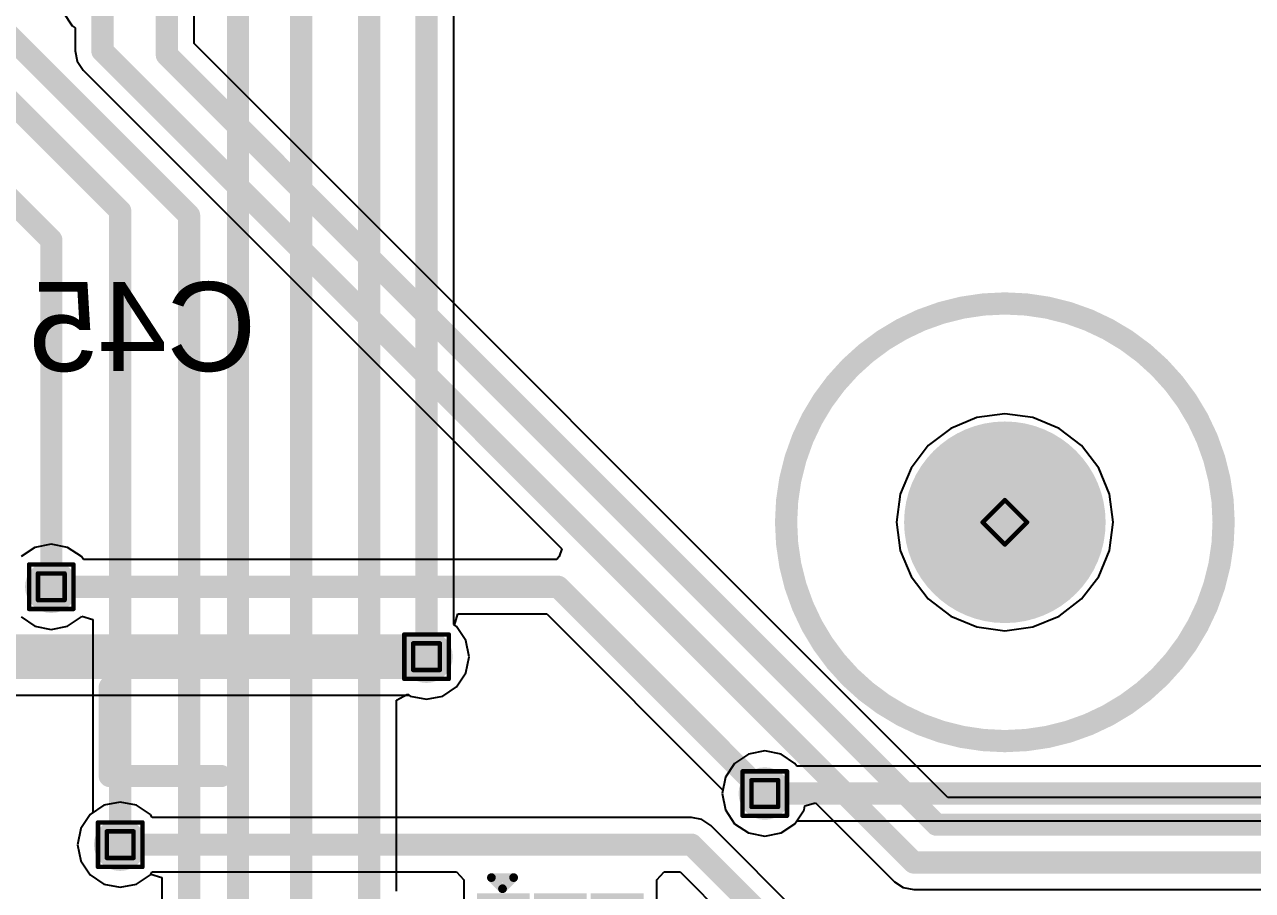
# Model space of a CAD drawing. Header units: inches. Extents: x -8 to 210, y -39 to 109.
# Drawn here: x 32.49 to 46.52, y 14.08 to 23.97 of the extents above; entities that cross this region are included whole.
import ezdxf

# ---------------------------------------------------------------- set-up
doc = ezdxf.new("R2010")
doc.units = ezdxf.units.IN
for name, color, linetype in [('Bottom Layer', 5, 'Continuous'), ('Bottom Overlay', 54, 'Continuous'), ('Bottom Paste', 16, 'Continuous'), ('Bottom Solder', 6, 'Continuous'), ('Dimension', 6, 'Continuous'), ('Drill Drawing', 1, 'Continuous'), ('Multi-Layer', 9, 'Continuous'), ('Pad Holes', 156, 'Continuous'), ('Top Layer', 1, 'Continuous'), ('Top Overlay', 2, 'Continuous'), ('Top Solder', 216, 'Continuous'), ('Via Holes', 16, 'Continuous')]:
    doc.layers.add(name, color=color, linetype=linetype)
doc.styles.add('Arial', font='', dxfattribs={"height": 0.2})
doc.styles.get('Arial').set_extended_font_data('Arial')

# ---------------------------------------------------------------- blocks, each defined once
blk = doc.blocks.new('SOT_363_B_104')
at = {"layer": 'Bottom Layer'}
for points in [[(-1.37000107, 0.4499990999999999), (-1.37000107, 0.8499983), (-0.57000013, 0.8499983), (-0.57000013, 0.4499991)], [(0.57000013, 0.4499990999999999), (0.57000013, 0.8499983), (1.37000107, 0.8499983), (1.37000107, 0.4499991)], [(-1.37000107, -0.1999996000000001), (-1.37000107, 0.1999995999999999), (-0.57000013, 0.1999996000000001), (-0.57000013, -0.1999995999999999)], [(0.57000013, -0.2000021400000001), (0.57000013, 0.1999970599999999), (1.37000107, 0.1999970600000001), (1.37000107, -0.2000021399999999)], [(-1.37000107, -0.8500008399999999), (-1.37000107, -0.45000164), (-0.57000013, -0.4500016399999999), (-0.57000013, -0.8500008399999999)], [(0.57000013, -0.8500008399999999), (0.57000013, -0.45000164), (1.37000107, -0.4500016399999999), (1.37000107, -0.8500008399999999)]]:
    blk.add_hatch(color=5, dxfattribs=at).paths.add_polyline_path(points)
at = {"layer": 'Bottom Paste'}
for points in [[(-1.37000107, 0.4499990999999999), (-1.37000107, 0.8499983), (-0.57000013, 0.8499983), (-0.57000013, 0.4499991)], [(0.57000013, 0.4499990999999999), (0.57000013, 0.8499983), (1.37000107, 0.8499983), (1.37000107, 0.4499991)], [(-1.37000107, -0.1999996000000001), (-1.37000107, 0.1999995999999999), (-0.57000013, 0.1999996000000001), (-0.57000013, -0.1999995999999999)], [(0.57000013, -0.2000021400000001), (0.57000013, 0.1999970599999999), (1.37000107, 0.1999970600000001), (1.37000107, -0.2000021399999999)], [(-1.37000107, -0.8500008399999999), (-1.37000107, -0.45000164), (-0.57000013, -0.4500016399999999), (-0.57000013, -0.8500008399999999)], [(0.57000013, -0.8500008399999999), (0.57000013, -0.45000164), (1.37000107, -0.4500016399999999), (1.37000107, -0.8500008399999999)]]:
    blk.add_hatch(color=16, dxfattribs=at).paths.add_polyline_path(points)
at = {"layer": 'Bottom Solder'}
for points in [[(-1.47160107, 0.3483990999999999), (-1.47160107, 0.9515982999999999), (-0.4684001300000001, 0.9515982999999999), (-0.4684001299999999, 0.3483991000000001)], [(0.4684001300000001, 0.3483990999999999), (0.4684001299999999, 0.9515982999999999), (1.47160107, 0.9515982999999999), (1.47160107, 0.3483991000000001)], [(-1.47160107, -0.3015996), (-1.47160107, 0.3015995999999999), (-0.4684001300000001, 0.3015996), (-0.4684001299999999, -0.3015995999999999)], [(0.4684001300000001, -0.3016021400000001), (0.4684001299999999, 0.3015970599999999), (1.47160107, 0.3015970600000001), (1.47160107, -0.3016021399999999)], [(-1.47160107, -0.95160084), (-1.47160107, -0.3484016400000001), (-0.4684001300000001, -0.3484016399999999), (-0.4684001299999999, -0.95160084)], [(0.4684001300000001, -0.95160084), (0.4684001299999999, -0.3484016400000001), (1.47160107, -0.3484016399999999), (1.47160107, -0.95160084)]]:
    blk.add_hatch(color=6, dxfattribs=at).paths.add_polyline_path(points)
at = {"layer": 'Bottom Overlay'}
for points, const_width in [([(0.508, 1.09219746), (-0.6604, 1.09219746)], 0.127), ([(-1.524, -0.6604), (-1.651, -0.5334)], 0.0999998), ([(-1.651, -0.7874), (-1.651, -0.5334)], 0.0999998), ([(-1.651, -0.7874), (-1.524, -0.6604)], 0.0999998), ([(0.508, -1.0922), (-0.6604, -1.0922)], 0.127)]:
    blk.add_lwpolyline(points, dxfattribs=dict(at, const_width=const_width))
for points, const_width in [([(-0.6921499999999999, 1.09219746, 1), (-0.62865, 1.09219746, 1)], 0.0635), ([(0.47625, 1.09219746, 1), (0.5397500000000001, 1.09219746, 1)], 0.0635), ([(-1.67599868, -0.5334, 1), (-1.62600132, -0.5334, 1)], 0.0499999), ([(-1.67599868, -0.5334, 1), (-1.62600132, -0.5334, 1)], 0.0499999), ([(-1.54899868, -0.6604, 1), (-1.49900132, -0.6604, 1)], 0.0499999), ([(-1.54899868, -0.6604, 1), (-1.49900132, -0.6604, 1)], 0.0499999), ([(-1.67599868, -0.7874, 1), (-1.62600132, -0.7874, 1)], 0.0499999), ([(-1.67599868, -0.7874, 1), (-1.62600132, -0.7874, 1)], 0.0499999), ([(-0.6921499999999999, -1.0922, 1), (-0.62865, -1.0922, 1)], 0.0635), ([(0.47625, -1.0922, 1), (0.5397500000000001, -1.0922, 1)], 0.0635)]:
    blk.add_lwpolyline(points, format="xyb", close=True, dxfattribs=dict(at, const_width=const_width))

msp = doc.modelspace()

# ---------------------------------------------------------------- hatches: boundary and pattern name
at = {"layer": 'Bottom Layer'}
h = msp.add_hatch(color=5, dxfattribs=at)
edge = h.paths.add_edge_path()
edge.add_arc((43.688, 18.288), 1.05000044, 0, 360)
h = msp.add_hatch(color=5, dxfattribs=at)
edge = h.paths.add_edge_path()
edge.add_arc((32.7914, 17.5514), 0.2999994, 0, 360)
h = msp.add_hatch(color=5, dxfattribs=at)
edge = h.paths.add_edge_path()
edge.add_arc((37.0791994, 16.75260048), 0.2999994, 0, 360)
h = msp.add_hatch(color=5, dxfattribs=at)
edge = h.paths.add_edge_path()
edge.add_arc((40.9448, 15.1892), 0.2999994, 0, 360)
h = msp.add_hatch(color=5, dxfattribs=at)
edge = h.paths.add_edge_path()
edge.add_arc((33.5788, 14.605), 0.2999994, 0, 360)
at = {"layer": 'Bottom Solder'}
h = msp.add_hatch(color=6, dxfattribs=at)
edge = h.paths.add_edge_path()
edge.add_arc((43.688, 18.288), 1.15160044, 0, 360)
at = {"layer": 'Multi-Layer'}
h = msp.add_hatch(color=9, dxfattribs=at)
edge = h.paths.add_edge_path()
edge.add_arc((43.688, 18.288), 1.05000044, 0, 360)
at = {"layer": 'Pad Holes'}
h = msp.add_hatch(color=7, dxfattribs=at)
edge = h.paths.add_edge_path()
edge.add_arc((43.688, 18.288), 1.05000044, 0, 360)
at = {"layer": 'Top Layer'}
h = msp.add_hatch(color=1, dxfattribs=at)
edge = h.paths.add_edge_path()
edge.add_arc((43.688, 18.288), 1.05000044, 0, 360)
h = msp.add_hatch(color=1, dxfattribs=at)
edge = h.paths.add_edge_path()
edge.add_arc((32.7914, 17.5514), 0.2999994, 0, 360)
h = msp.add_hatch(color=1, dxfattribs=at)
edge = h.paths.add_edge_path()
edge.add_arc((37.0791994, 16.75260048), 0.2999994, 0, 360)
h = msp.add_hatch(color=1, dxfattribs=at)
edge = h.paths.add_edge_path()
edge.add_arc((40.9448, 15.1892), 0.2999994, 0, 360)
h = msp.add_hatch(color=1, dxfattribs=at)
edge = h.paths.add_edge_path()
edge.add_arc((33.5788, 14.605), 0.2999994, 0, 360)
at = {"layer": 'Top Solder'}
h = msp.add_hatch(color=216, dxfattribs=at)
edge = h.paths.add_edge_path()
edge.add_arc((43.688, 18.288), 1.15160044, 0, 360)
at = {"layer": 'Via Holes'}
h = msp.add_hatch(color=7, dxfattribs=at)
edge = h.paths.add_edge_path()
edge.add_arc((32.7914, 17.5514), 0.1499997, 0, 360)
h = msp.add_hatch(color=7, dxfattribs=at)
edge = h.paths.add_edge_path()
edge.add_arc((37.0791994, 16.75260048), 0.1499997, 0, 360)
h = msp.add_hatch(color=7, dxfattribs=at)
edge = h.paths.add_edge_path()
edge.add_arc((40.9448, 15.1892), 0.1499997, 0, 360)
h = msp.add_hatch(color=7, dxfattribs=at)
edge = h.paths.add_edge_path()
edge.add_arc((33.5788, 14.605), 0.1499997, 0, 360)

# ---------------------------------------------------------------- linework, layer by layer
at = {"layer": 'Bottom Layer'}
for p, q in [((34.42297154, 23.75613994), (34.42297154, 24.6046625)), ((32.9255247, 24.1155728), (33.0311252, 23.95752638)), ((33.0311252, 23.95752638), (33.06482846, 23.93500674)), ((33.06482846, 23.93500674), (33.06482846, 23.6728)), ((43.03473993999999, 15.14437154), (34.42297154, 23.75613994)), ((33.06482846, 23.6728), (33.08848348, 23.55387212)), ((33.08848348, 23.55387212), (33.1558519, 23.4530519)), ((33.1558519, 23.4530519), (38.6258435, 17.9830603)), ((43.688, 19.52639478), (43.36747994, 19.48419776)), ((44.00852006, 19.48419776), (43.688, 19.52639478)), ((43.36747994, 19.48419776), (43.06880388, 19.36048198)), ((44.30719612, 19.36048198), (44.00852006, 19.48419776)), ((43.06880388, 19.36048198), (42.8123223, 19.1636777)), ((44.5636777, 19.1636777), (44.30719612, 19.36048198)), ((42.8123223, 19.1636777), (42.61551802, 18.90719612)), ((44.76048198, 18.90719612), (44.5636777, 19.1636777)), ((42.61551802, 18.90719612), (42.49180224, 18.60852006)), ((44.88419776, 18.60852006), (44.76048198, 18.90719612)), ((42.49180224, 18.60852006), (42.44960522, 18.288)), ((44.92639478, 18.288), (44.88419776, 18.60852006)), ((42.44960522, 18.288), (42.49180224, 17.96747994)), ((44.88419776, 17.96747994), (44.92639478, 18.288)), ((32.60497162, 18.0014753), (32.4469252, 17.8958748)), ((32.7914, 18.0385593), (32.60497162, 18.0014753)), ((32.97782838, 18.0014753), (32.7914, 18.0385593)), ((33.1358748, 17.8958748), (32.97782838, 18.0014753)), ((38.6258435, 17.9830603), (38.59562258, 17.89857736)), ((42.49180224, 17.96747994), (42.61551802, 17.66880388)), ((44.76048198, 17.66880388), (44.88419776, 17.96747994)), ((33.15839444, 17.86217154), (33.1358748, 17.8958748)), ((38.56712378, 17.86217154), (33.15839444, 17.86217154)), ((38.59562258, 17.89857736), (38.56712378, 17.86217154)), ((42.61551802, 17.66880388), (42.8123223, 17.4123223)), ((44.5636777, 17.4123223), (44.76048198, 17.66880388)), ((42.8123223, 17.4123223), (43.06880388, 17.21551802)), ((44.30719612, 17.21551802), (44.5636777, 17.4123223)), ((37.39890157999999, 17.11362846), (37.43742576, 17.24062846)), ((37.43742576, 17.24062846), (38.45387534, 17.24062846)), ((38.45387534, 17.24062846), (40.46554772, 15.22895608)), ((43.06880388, 17.21551802), (43.36747994, 17.09180224)), ((44.00852006, 17.09180224), (44.30719612, 17.21551802)), ((37.4236742, 17.09707528), (37.39890157999999, 17.11362846)), ((37.5292747, 16.93902886), (37.4236742, 17.09707528)), ((43.36747994, 17.09180224), (43.688, 17.04960522)), ((43.688, 17.04960522), (44.00852006, 17.09180224)), ((37.5663587, 16.75260048), (37.5292747, 16.93902886)), ((37.5292747, 16.5661721), (37.5663587, 16.75260048)), ((37.4236742, 16.40812568), (37.5292747, 16.5661721)), ((20.33140206, 16.31234228), (36.87807712, 16.31234228)), ((36.87807712, 16.31234228), (36.89277102, 16.30252518)), ((36.89277102, 16.30252518), (37.0791994, 16.26544118)), ((37.0791994, 16.26544118), (37.26562778, 16.30252518)), ((37.26562778, 16.30252518), (37.4236742, 16.40812568)), ((40.46554772, 15.22895608), (40.4576407, 15.1892)), ((40.4576407, 15.1892), (40.4947247, 15.00277162)), ((33.39237162, 15.0550753), (33.2343252, 14.9494748)), ((33.5788, 15.0921593), (33.39237162, 15.0550753)), ((33.76522838, 15.0550753), (33.5788, 15.0921593)), ((33.92327479999999, 14.9494748), (33.76522838, 15.0550753)), ((41.3948753, 15.00277162), (41.40364592, 15.0468584)), ((41.40364592, 15.0468584), (41.5251773, 15.08372396)), ((41.5251773, 15.08372396), (42.4268519, 14.18204936)), ((55.5752, 15.14437154), (43.03473993999999, 15.14437154)), ((33.2343252, 14.9494748), (33.1287247, 14.79142838)), ((33.94579444, 14.91577154), (33.92327479999999, 14.9494748)), ((40.1066, 14.91577154), (33.94579444, 14.91577154)), ((40.22552787999999, 14.89211652), (40.1066, 14.91577154)), ((40.3263481, 14.8247481), (40.22552787999999, 14.89211652)), ((40.4947247, 15.00277162), (40.6003252, 14.8447252)), ((41.28927479999999, 14.8447252), (41.3948753, 15.00277162)), ((33.1287247, 14.79142838), (33.0916407, 14.605)), ((42.25232596, 12.89877278), (40.3263481, 14.8247481)), ((40.6003252, 14.8447252), (40.75837162, 14.7391247)), ((40.75837162, 14.7391247), (40.9448, 14.7020407)), ((40.9448, 14.7020407), (41.13122838, 14.7391247)), ((41.13122838, 14.7391247), (41.28927479999999, 14.8447252)), ((33.0916407, 14.605), (33.1287247, 14.41857162)), ((33.1287247, 14.41857162), (33.2343252, 14.2605252)), ((33.2343252, 14.2605252), (33.39237162, 14.1549247)), ((33.76522838, 14.1549247), (33.92327479999999, 14.2605252)), ((33.92327479999999, 14.2605252), (33.94579444, 14.29422846)), ((33.94579444, 14.29422846), (37.42053476, 14.29422846)), ((37.42053476, 14.29422846), (37.50399662, 14.2018004)), ((37.50399662, 14.2018004), (37.50399916, 14.16722592)), ((39.7119983, 14.16722592), (39.71200084, 14.2018004)), ((39.71200084, 14.2018004), (39.79546269999999, 14.29422846)), ((39.79546269999999, 14.29422846), (39.97787534, 14.29422846)), ((39.97787534, 14.29422846), (41.90385066, 12.3682506)), ((42.4268519, 14.18204936), (42.52767212, 14.11468348)), ((33.39237162, 14.1549247), (33.5788, 14.1178407)), ((33.5788, 14.1178407), (33.76522838, 14.1549247)), ((37.50399916, 14.16722592), (37.50399916, 13.6748012)), ((39.7119983, 13.6748012), (39.7119983, 14.16722592)), ((42.52767212, 14.11468348), (42.6466, 14.09102846)), ((42.6466, 14.09102846), (52.92179916, 14.09102846))]:
    msp.add_line(p, q, dxfattribs=at)
for points, const_width in [([(34.11219999999999, 23.62741528), (34.11219999999999, 24.97165694)], 0.254), ([(33.3756, 23.6728), (33.3756, 24.30200118)], 0.254), ([(33.3756, 23.6728), (42.6466, 14.4018)], 0.254), ([(34.11219999999999, 23.62741528), (42.90601528, 14.8336)], 0.254), ([(32.7914, 17.5514), (38.58259999999999, 17.5514)], 0.254), ([(38.58259999999999, 17.5514), (40.9448, 15.1892)], 0.254), ([(20.33140206, 16.75260048), (37.0791994, 16.75260048)], 0.508), ([(42.90601528, 14.8336), (55.5752, 14.8336)], 0.254), ([(33.5788, 14.605), (40.1066, 14.605)], 0.254), ([(40.1066, 14.605), (42.12359876, 12.58800124)], 0.254), ([(42.6466, 14.4018), (55.0926, 14.4018)], 0.254)]:
    msp.add_lwpolyline(points, dxfattribs=dict(at, const_width=const_width))
for points, const_width in [([(33.3121, 23.6728, 1), (33.4391, 23.6728, 1)], 0.127), ([(33.3121, 23.6728, 1), (33.4391, 23.6728, 1)], 0.127), ([(34.0487, 23.62741528, 1), (34.1757, 23.62741528, 1)], 0.127), ([(34.0487, 23.62741528, 1), (34.1757, 23.62741528, 1)], 0.127), ([(32.7279, 17.5514, 1), (32.8549, 17.5514, 1)], 0.127), ([(38.51909999999999, 17.5514, 1), (38.6461, 17.5514, 1)], 0.127), ([(38.51909999999999, 17.5514, 1), (38.6461, 17.5514, 1)], 0.127), ([(36.9521994, 16.75260048, 1), (37.2061994, 16.75260048, 1)], 0.254), ([(40.8813, 15.1892, 1), (41.0083, 15.1892, 1)], 0.127), ([(42.84251528, 14.8336, 1), (42.96951528, 14.8336, 1)], 0.127), ([(42.84251528, 14.8336, 1), (42.96951528, 14.8336, 1)], 0.127), ([(33.5153, 14.605, 1), (33.6423, 14.605, 1)], 0.127), ([(40.0431, 14.605, 1), (40.1701, 14.605, 1)], 0.127), ([(40.0431, 14.605, 1), (40.1701, 14.605, 1)], 0.127), ([(42.5831, 14.4018, 1), (42.7101, 14.4018, 1)], 0.127), ([(42.5831, 14.4018, 1), (42.7101, 14.4018, 1)], 0.127)]:
    msp.add_lwpolyline(points, format="xyb", close=True, dxfattribs=dict(at, const_width=const_width))
at = {"layer": 'Dimension'}
for points, const_width in [([(46.18800008, 18.288, 1), (41.18799992, 18.288, 1)], 0.254), ([(41.12449992, 18.288, 1), (41.25149992, 18.288, 1)], 0.127), ([(46.12450008, 18.288, 1), (46.25150008, 18.288, 1)], 0.127)]:
    msp.add_lwpolyline(points, format="xyb", close=True, dxfattribs=dict(at, const_width=const_width))
at = {"layer": 'Drill Drawing', "const_width": 0.0508}
for points in [[(43.434, 18.288), (43.688, 18.542)], [(43.688, 18.542), (43.942, 18.288)], [(43.434, 18.288), (43.688, 18.034)], [(43.688, 18.034), (43.942, 18.288)], [(32.5374, 17.8054), (33.04539999999999, 17.8054)], [(32.5374, 17.2974), (32.5374, 17.8054)], [(33.04539999999999, 17.2974), (33.04539999999999, 17.8054)], [(32.639, 17.7038), (32.9438, 17.7038)], [(32.639, 17.399), (32.639, 17.7038)], [(32.9438, 17.399), (32.9438, 17.7038)], [(32.639, 17.399), (32.9438, 17.399)], [(32.5374, 17.2974), (33.04539999999999, 17.2974)], [(36.8251994, 17.00660048), (37.3331994, 17.00660048)], [(36.8251994, 16.49860048), (36.8251994, 17.00660048)], [(37.3331994, 16.49860048), (37.3331994, 17.00660048)], [(36.9267994, 16.90500048), (37.2315994, 16.90500048)], [(36.9267994, 16.60020048), (36.9267994, 16.90500048)], [(37.2315994, 16.60020048), (37.2315994, 16.90500048)], [(36.9267994, 16.60020048), (37.2315994, 16.60020048)], [(36.8251994, 16.49860048), (37.3331994, 16.49860048)], [(40.6908, 15.4432), (41.1988, 15.4432)], [(40.6908, 14.9352), (40.6908, 15.4432)], [(41.1988, 14.9352), (41.1988, 15.4432)], [(40.7924, 15.3416), (41.0972, 15.3416)], [(40.7924, 15.0368), (40.7924, 15.3416)], [(41.0972, 15.0368), (41.0972, 15.3416)], [(40.7924, 15.0368), (41.0972, 15.0368)], [(33.3248, 14.859), (33.8328, 14.859)], [(33.3248, 14.351), (33.3248, 14.859)], [(33.8328, 14.351), (33.8328, 14.859)], [(40.6908, 14.9352), (41.1988, 14.9352)], [(33.4264, 14.7574), (33.7312, 14.7574)], [(33.4264, 14.4526), (33.4264, 14.7574)], [(33.7312, 14.4526), (33.7312, 14.7574)], [(33.4264, 14.4526), (33.7312, 14.4526)], [(33.3248, 14.351), (33.8328, 14.351)]]:
    msp.add_lwpolyline(points, dxfattribs=at)
at = {"layer": 'Drill Drawing', "const_width": 0.0254}
for points in [[(43.6753, 18.542, 1), (43.7007, 18.542, 1)], [(43.6753, 18.542, 1), (43.7007, 18.542, 1)], [(43.4213, 18.288, 1), (43.44669999999999, 18.288, 1)], [(43.4213, 18.288, 1), (43.44669999999999, 18.288, 1)], [(43.9293, 18.288, 1), (43.9547, 18.288, 1)], [(43.9293, 18.288, 1), (43.9547, 18.288, 1)], [(43.6753, 18.034, 1), (43.7007, 18.034, 1)], [(43.6753, 18.034, 1), (43.7007, 18.034, 1)], [(32.5247, 17.8054, 1), (32.5501, 17.8054, 1)], [(32.5247, 17.8054, 1), (32.5501, 17.8054, 1)], [(33.0327, 17.8054, 1), (33.0581, 17.8054, 1)], [(33.0327, 17.8054, 1), (33.0581, 17.8054, 1)], [(32.6263, 17.7038, 1), (32.6517, 17.7038, 1)], [(32.6263, 17.7038, 1), (32.6517, 17.7038, 1)], [(32.9311, 17.7038, 1), (32.9565, 17.7038, 1)], [(32.9311, 17.7038, 1), (32.9565, 17.7038, 1)], [(32.6263, 17.399, 1), (32.6517, 17.399, 1)], [(32.6263, 17.399, 1), (32.6517, 17.399, 1)], [(32.9311, 17.399, 1), (32.9565, 17.399, 1)], [(32.9311, 17.399, 1), (32.9565, 17.399, 1)], [(32.5247, 17.2974, 1), (32.5501, 17.2974, 1)], [(32.5247, 17.2974, 1), (32.5501, 17.2974, 1)], [(33.0327, 17.2974, 1), (33.0581, 17.2974, 1)], [(33.0327, 17.2974, 1), (33.0581, 17.2974, 1)], [(36.8124994, 17.00660048, 1), (36.8378994, 17.00660048, 1)], [(36.8124994, 17.00660048, 1), (36.8378994, 17.00660048, 1)], [(37.3204994, 17.00660048, 1), (37.34589939999999, 17.00660048, 1)], [(37.3204994, 17.00660048, 1), (37.34589939999999, 17.00660048, 1)], [(36.9140994, 16.90500048, 1), (36.9394994, 16.90500048, 1)], [(36.9140994, 16.90500048, 1), (36.9394994, 16.90500048, 1)], [(37.2188994, 16.90500048, 1), (37.2442994, 16.90500048, 1)], [(37.2188994, 16.90500048, 1), (37.2442994, 16.90500048, 1)], [(36.9140994, 16.60020048, 1), (36.9394994, 16.60020048, 1)], [(36.9140994, 16.60020048, 1), (36.9394994, 16.60020048, 1)], [(37.2188994, 16.60020048, 1), (37.2442994, 16.60020048, 1)], [(37.2188994, 16.60020048, 1), (37.2442994, 16.60020048, 1)], [(36.8124994, 16.49860048, 1), (36.8378994, 16.49860048, 1)], [(36.8124994, 16.49860048, 1), (36.8378994, 16.49860048, 1)], [(37.3204994, 16.49860048, 1), (37.34589939999999, 16.49860048, 1)], [(37.3204994, 16.49860048, 1), (37.34589939999999, 16.49860048, 1)], [(40.67809999999999, 15.4432, 1), (40.7035, 15.4432, 1)], [(40.67809999999999, 15.4432, 1), (40.7035, 15.4432, 1)], [(41.1861, 15.4432, 1), (41.2115, 15.4432, 1)], [(41.1861, 15.4432, 1), (41.2115, 15.4432, 1)], [(40.7797, 15.3416, 1), (40.8051, 15.3416, 1)], [(40.7797, 15.3416, 1), (40.8051, 15.3416, 1)], [(41.0845, 15.3416, 1), (41.1099, 15.3416, 1)], [(41.0845, 15.3416, 1), (41.1099, 15.3416, 1)], [(40.7797, 15.0368, 1), (40.8051, 15.0368, 1)], [(40.7797, 15.0368, 1), (40.8051, 15.0368, 1)], [(41.0845, 15.0368, 1), (41.1099, 15.0368, 1)], [(41.0845, 15.0368, 1), (41.1099, 15.0368, 1)], [(33.3121, 14.859, 1), (33.3375, 14.859, 1)], [(33.3121, 14.859, 1), (33.3375, 14.859, 1)], [(33.8201, 14.859, 1), (33.8455, 14.859, 1)], [(33.8201, 14.859, 1), (33.8455, 14.859, 1)], [(40.67809999999999, 14.9352, 1), (40.7035, 14.9352, 1)], [(40.67809999999999, 14.9352, 1), (40.7035, 14.9352, 1)], [(41.1861, 14.9352, 1), (41.2115, 14.9352, 1)], [(41.1861, 14.9352, 1), (41.2115, 14.9352, 1)], [(33.4137, 14.7574, 1), (33.4391, 14.7574, 1)], [(33.4137, 14.7574, 1), (33.4391, 14.7574, 1)], [(33.7185, 14.7574, 1), (33.7439, 14.7574, 1)], [(33.7185, 14.7574, 1), (33.7439, 14.7574, 1)], [(33.4137, 14.4526, 1), (33.4391, 14.4526, 1)], [(33.4137, 14.4526, 1), (33.4391, 14.4526, 1)], [(33.7185, 14.4526, 1), (33.7439, 14.4526, 1)], [(33.7185, 14.4526, 1), (33.7439, 14.4526, 1)], [(33.3121, 14.351, 1), (33.3375, 14.351, 1)], [(33.3121, 14.351, 1), (33.3375, 14.351, 1)], [(33.8201, 14.351, 1), (33.8455, 14.351, 1)], [(33.8201, 14.351, 1), (33.8455, 14.351, 1)]]:
    msp.add_lwpolyline(points, format="xyb", close=True, dxfattribs=at)
at = {"layer": 'Top Layer'}
for p, q in [((37.38997094, 17.11959492), (37.38997094, 40.30327474)), ((43.688, 19.52639478), (43.36747994, 19.48419776)), ((44.00852006, 19.48419776), (43.688, 19.52639478)), ((43.36747994, 19.48419776), (43.06880388, 19.36048198)), ((44.30719612, 19.36048198), (44.00852006, 19.48419776)), ((43.06880388, 19.36048198), (42.8123223, 19.1636777)), ((44.5636777, 19.1636777), (44.30719612, 19.36048198)), ((42.8123223, 19.1636777), (42.61551802, 18.90719612)), ((44.76048198, 18.90719612), (44.5636777, 19.1636777)), ((42.61551802, 18.90719612), (42.49180224, 18.60852006)), ((44.88419776, 18.60852006), (44.76048198, 18.90719612)), ((42.49180224, 18.60852006), (42.44960522, 18.288)), ((44.92639478, 18.288), (44.88419776, 18.60852006)), ((42.44960522, 18.288), (42.49180224, 17.96747994)), ((44.88419776, 17.96747994), (44.92639478, 18.288)), ((42.49180224, 17.96747994), (42.61551802, 17.66880388)), ((44.76048198, 17.66880388), (44.88419776, 17.96747994)), ((42.61551802, 17.66880388), (42.8123223, 17.4123223)), ((44.5636777, 17.4123223), (44.76048198, 17.66880388)), ((42.8123223, 17.4123223), (43.06880388, 17.21551802)), ((44.30719612, 17.21551802), (44.5636777, 17.4123223)), ((32.4469252, 17.2069252), (32.60497162, 17.1013247)), ((32.97782838, 17.1013247), (33.1358748, 17.2069252)), ((33.1358748, 17.2069252), (33.14102845999999, 17.21463664)), ((33.14102845999999, 17.21463664), (33.26802846, 17.17611246)), ((33.26802846, 17.17611246), (33.26802846, 14.97199444)), ((37.4236742, 17.09707528), (37.38997094, 17.11959492)), ((43.06880388, 17.21551802), (43.36747994, 17.09180224)), ((44.00852006, 17.09180224), (44.30719612, 17.21551802)), ((32.60497162, 17.1013247), (32.7914, 17.0642407)), ((32.7914, 17.0642407), (32.97782838, 17.1013247)), ((37.5292747, 16.93902886), (37.4236742, 17.09707528)), ((43.36747994, 17.09180224), (43.688, 17.04960522)), ((43.688, 17.04960522), (44.00852006, 17.09180224)), ((37.5663587, 16.75260048), (37.5292747, 16.93902886)), ((37.5292747, 16.5661721), (37.5663587, 16.75260048)), ((37.4236742, 16.40812568), (37.5292747, 16.5661721)), ((36.73437154, 16.255619), (36.86137153999999, 16.32350304)), ((36.86137153999999, 16.32350304), (36.89277102, 16.30252518)), ((36.89277102, 16.30252518), (37.0791994, 16.26544118)), ((37.0791994, 16.26544118), (37.26562778, 16.30252518)), ((37.26562778, 16.30252518), (37.4236742, 16.40812568)), ((36.73437154, 14.07332466), (36.73437154, 16.255619)), ((40.75837162, 15.6392753), (40.6003252, 15.5336748)), ((40.9448, 15.6763593), (40.75837162, 15.6392753)), ((41.13122838, 15.6392753), (40.9448, 15.6763593)), ((41.28927479999999, 15.5336748), (41.13122838, 15.6392753)), ((40.6003252, 15.5336748), (40.4947247, 15.37562838)), ((41.31179444, 15.49997154), (41.28927479999999, 15.5336748)), ((49.69039846, 15.49997154), (41.31179444, 15.49997154)), ((40.4947247, 15.37562838), (40.4576407, 15.1892)), ((40.4576407, 15.1892), (40.4947247, 15.00277162)), ((33.2343252, 14.9494748), (33.1287247, 14.79142838)), ((33.26802846, 14.97199444), (33.2343252, 14.9494748)), ((40.4947247, 15.00277162), (40.6003252, 14.8447252)), ((41.28927479999999, 14.8447252), (41.31179444, 14.87842846)), ((41.31179444, 14.87842846), (49.74510752, 14.87842846)), ((33.1287247, 14.79142838), (33.0916407, 14.605)), ((40.6003252, 14.8447252), (40.75837162, 14.7391247)), ((40.75837162, 14.7391247), (40.9448, 14.7020407)), ((40.9448, 14.7020407), (41.13122838, 14.7391247)), ((41.13122838, 14.7391247), (41.28927479999999, 14.8447252)), ((33.0916407, 14.605), (33.1287247, 14.41857162)), ((33.1287247, 14.41857162), (33.2343252, 14.2605252)), ((33.2343252, 14.2605252), (33.39237162, 14.1549247)), ((33.76522838, 14.1549247), (33.92327479999999, 14.2605252)), ((33.92327479999999, 14.2605252), (33.92842846, 14.26823664)), ((33.92842846, 14.26823664), (34.05542845999999, 14.22971246)), ((34.05542845999999, 14.22971246), (34.05542845999999, 12.9032)), ((33.39237162, 14.1549247), (33.5788, 14.1178407)), ((33.5788, 14.1178407), (33.76522838, 14.1549247))]:
    msp.add_line(p, q, dxfattribs=at)
at = {"layer": 'Top Layer', "const_width": 0.254}
for points in [[(35.6458012, 13.8539982), (35.6458012, 41.3258)], [(36.42359999999999, 13.9446), (36.42359999999999, 41.3766)], [(34.925, 13.23340254), (34.925, 40.82007583999999)], [(37.0791994, 16.75260048), (37.0791994, 40.4319994)], [(28.9052, 27.2542), (34.3662, 21.7932)], [(28.6004, 26.8224), (33.5788, 21.844)], [(28.5496, 25.7556), (32.7914, 21.5138)], [(33.5788, 14.605), (33.5788, 21.844)], [(34.3662, 12.9032), (34.3662, 21.7932)], [(32.7914, 17.5514), (32.7914, 21.5138)], [(40.9448, 15.1892), (54.63539999999999, 15.1892)]]:
    msp.add_lwpolyline(points, dxfattribs=at)
at = {"layer": 'Top Layer', "const_width": 0.127}
for points in [[(33.5153, 21.844, 1), (33.6423, 21.844, 1)], [(33.5153, 21.844, 1), (33.6423, 21.844, 1)], [(34.3027, 21.7932, 1), (34.4297, 21.7932, 1)], [(34.3027, 21.7932, 1), (34.4297, 21.7932, 1)], [(32.7279, 21.5138, 1), (32.8549, 21.5138, 1)], [(32.7279, 21.5138, 1), (32.8549, 21.5138, 1)], [(32.7279, 17.5514, 1), (32.8549, 17.5514, 1)], [(37.0156994, 16.75260048, 1), (37.1426994, 16.75260048, 1)], [(40.8813, 15.1892, 1), (41.0083, 15.1892, 1)], [(33.5153, 14.605, 1), (33.6423, 14.605, 1)]]:
    msp.add_lwpolyline(points, format="xyb", close=True, dxfattribs=at)
at = {"layer": 'Top Overlay', "const_width": 0.254}
for points in [[(33.45999404, 15.38899894), (33.45999404, 16.40499894)], [(33.45999404, 15.38899894), (34.72999404, 15.38899894)]]:
    msp.add_lwpolyline(points, dxfattribs=at)
at = {"layer": 'Top Overlay', "const_width": 0.127}
for points in [[(33.39649404, 16.40499894, 1), (33.52349404, 16.40499894, 1)], [(33.39649404, 15.38899894, 1), (33.52349404, 15.38899894, 1)], [(33.39649404, 15.38899894, 1), (33.52349404, 15.38899894, 1)], [(34.66649404, 15.38899894, 1), (34.79349404, 15.38899894, 1)]]:
    msp.add_lwpolyline(points, format="xyb", close=True, dxfattribs=at)

# ---------------------------------------------------------------- block references
at = {"rotation": 270}
msp.add_blockref('SOT_363_B_104', (38.608, 12.5778006), dxfattribs=at)

# ---------------------------------------------------------------- texts
at = {"layer": 'Bottom Overlay', "style": 'Arial', "text_generation_flag": 2}
msp.add_text('C45', height=1.016, dxfattribs=at).set_placement((35.13622894, 20.0153651))

doc.saveas('drawing.dxf')
